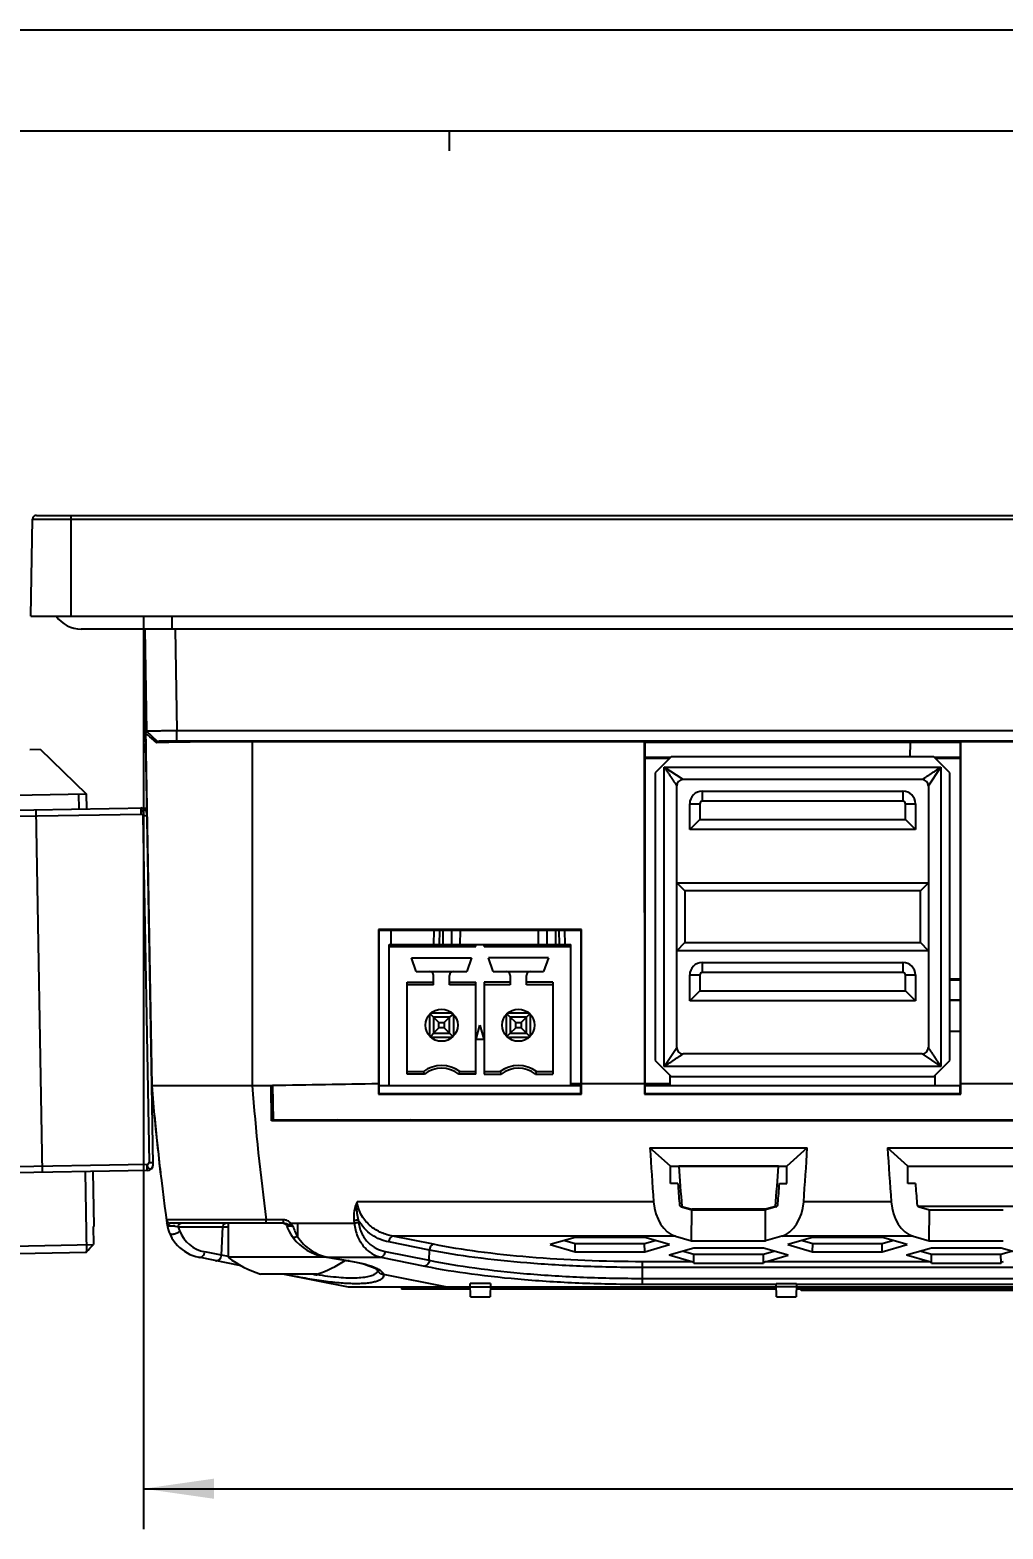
# Model space of a CAD drawing. Header units: millimetres. Extents: x 0 to 594, y 0 to 420.
# Drawn here: x 84.2 to 132.5, y 345.6 to 420 of the extents above; entities that cross this region are included whole.
import ezdxf

# ---------------------------------------------------------------- set-up
doc = ezdxf.new("R2010")
doc.units = ezdxf.units.MM
doc.header["$LTSCALE"] = 32.67
doc.layers.get('0').update_dxf_attribs({"linetype": 'CONTINUOUS'})
for name, color, linetype in [('ACHSEN', 7, 'CONTINUOUS'), ('AUSFORMSCHRAEGEN', 7, 'CONTINUOUS'), ('FASEN', 7, 'CONTINUOUS'), ('RUNDUNGEN', 7, 'CONTINUOUS'), ('ZEICHNUNGSBEMASSUNGEN', 7, 'CONTINUOUS')]:
    doc.layers.add(name, color=color, linetype=linetype)
doc.styles.get("Standard").update_dxf_attribs({"font": 'txt', "width": 0.7})
doc.dimstyles.new('DIMSTYLE_1', dxfattribs={"dimtxt": 3.5, "dimasz": 3.5, "dimexe": 2, "dimexo": 0, "dimgap": 0.875, "dimtad": 1, "dimdec": 1, "dimtxsty": 'STANDARD', "dimblk": '_FILLED', "dimblk1": '_FILLED', "dimblk2": '_FILLED', "dimcen": 0.09, "dimadec": 0, "dimazin": 0, "dimtp": 0.5, "dimtm": 0.5, "dimtfac": 1, "dimtdec": 1, "dimtofl": 0, "dimtmove": 0, "dimatfit": 3, "dimldrblk": '_FILLED', "dimfxl": 1, "dimtolj": 1, "dimarcsym": 0})

# ---------------------------------------------------------------- blocks, each defined once
blk = doc.blocks.new('_FILLED')
at = {"color": 0, "linetype": 'BYBLOCK'}
blk.add_solid([(0, 0), (-1, 0.143), (-1, -0.143)], dxfattribs=at)
blk = doc.blocks.new('*D7')
at = {"layer": 'ZEICHNUNGSBEMASSUNGEN', "color": 2, "linetype": 'CONTINUOUS'}
for p, q in [((89.827, 390.915), (89.827, 345.615)), ((218.641, 390.915), (218.641, 345.615)), ((89.827, 347.615), (154.234, 347.615)), ((218.641, 347.615), (154.234, 347.615))]:
    blk.add_line(p, q, dxfattribs=at)
at = {"layer": 'ZEICHNUNGSBEMASSUNGEN', "color": 2, "linetype": 'CONTINUOUS', "xscale": 3.5, "yscale": 3.5, "zscale": 3.5, "rotation": 180}
blk.add_blockref('_FILLED', (89.827, 347.615), dxfattribs=at)
at = {"layer": 'ZEICHNUNGSBEMASSUNGEN', "color": 2, "linetype": 'CONTINUOUS', "xscale": 3.5, "yscale": 3.5, "zscale": 3.5}
blk.add_blockref('_FILLED', (218.641, 347.615), dxfattribs=at)

msp = doc.modelspace()

# ---------------------------------------------------------------- linework, layer by layer
at = {"color": 2, "linetype": 'CONTINUOUS'}
for p, q in [((0, 420), (594, 420)), ((86.606, 382.0916), (86.6191, 381.3417)), ((86.9332, 363.3445), (87.003, 359.3451))]:
    msp.add_line(p, q, dxfattribs=at)
at = {"color": 7, "linetype": 'CONTINUOUS'}
for p, q in [((20, 415), (589, 415)), ((105, 415), (105, 414)), ((221.7342, 390.265), (86.7342, 390.265)), ((114.7192, 367.615), (114.7192, 384.6402)), ((130.3492, 384.6402), (130.3492, 367.615)), ((84.1922, 384.2998), (84.6919, 384.3086)), ((84.692, 384.3086), (86.9809, 382.0982)), ((116.0188, 383.937), (115.2188, 383.137)), ((129.0488, 383.937), (116.0188, 383.937)), ((129.8488, 383.137), (129.0488, 383.937)), ((115.2188, 383.137), (115.2188, 368.863)), ((129.8488, 368.863), (129.8488, 383.137)), ((116.2868, 369.508), (116.2868, 382.492)), ((128.4658, 382.807), (116.6018, 382.807)), ((128.7808, 382.492), (128.7808, 369.508)), ((81.9817, 382.0109), (86.9809, 382.0982)), ((86.9809, 382.0982), (86.994, 381.3483)), ((116.9338, 380.327), (116.9338, 381.607)), ((117.4338, 381.607), (117.4338, 380.827)), ((117.5538, 382.227), (127.5138, 382.227)), ((127.5138, 381.727), (117.5538, 381.727)), ((127.6338, 380.827), (127.6338, 381.607)), ((128.1338, 381.607), (128.1338, 380.327)), ((78.7953, 381.2052), (89.9936, 381.4006)), ((116.9338, 380.327), (117.4338, 380.827)), ((128.1338, 380.327), (116.9338, 380.327)), ((117.4338, 380.827), (127.6338, 380.827)), ((128.1338, 380.327), (127.6338, 380.827)), ((116.2868, 377.687), (116.6868, 377.287)), ((116.2868, 377.687), (128.7808, 377.687)), ((116.6868, 377.287), (116.6868, 374.713)), ((128.3808, 377.287), (116.6868, 377.287)), ((128.3808, 377.287), (128.7808, 377.687)), ((128.3808, 374.713), (128.3808, 377.287)), ((101.5192, 367.615), (101.5192, 375.313)), ((111.5292, 375.313), (111.5292, 367.615)), ((102.0188, 367.615), (102.0188, 374.615)), ((102.0188, 374.615), (111.0288, 374.615)), ((106.3238, 374.515), (106.3238, 374.615)), ((106.7238, 374.515), (106.7238, 374.615)), ((111.0288, 367.615), (111.0288, 374.615)), ((116.2868, 374.313), (116.6868, 374.713)), ((128.7808, 374.313), (116.2868, 374.313)), ((116.6868, 374.713), (128.3808, 374.713)), ((128.7808, 374.313), (128.3808, 374.713)), ((103.3638, 373.285), (103.1288, 373.965)), ((103.1288, 373.965), (106.1088, 373.965)), ((106.1088, 373.965), (105.8738, 373.285)), ((107.1738, 373.285), (106.9388, 373.965)), ((109.9188, 373.965), (106.9388, 373.965)), ((109.9188, 373.965), (109.6838, 373.285)), ((117.5538, 373.727), (127.5138, 373.727)), ((102.9138, 368.1811), (102.9138, 372.749)), ((102.9138, 372.749), (104.2188, 372.749)), ((103.3638, 373.285), (105.8738, 373.285)), ((104.2188, 372.615), (104.2188, 373.085)), ((105.0188, 372.615), (105.0188, 373.085)), ((105.0188, 372.749), (106.3238, 372.749)), ((106.3238, 368.1811), (106.3238, 372.749)), ((106.7238, 372.749), (106.7238, 368.1811)), ((108.0288, 372.749), (106.7238, 372.749)), ((107.1738, 373.285), (109.6838, 373.285)), ((108.0288, 373.085), (108.0288, 372.615)), ((108.8288, 372.615), (108.8288, 373.085)), ((110.1338, 372.749), (108.8288, 372.749)), ((110.1338, 372.749), (110.1338, 368.1811)), ((116.9338, 371.827), (116.9338, 373.107)), ((117.4338, 373.107), (117.4338, 372.327)), ((127.5138, 373.227), (117.5538, 373.227)), ((127.6338, 372.327), (127.6338, 373.107)), ((128.1338, 373.107), (128.1338, 371.827)), ((104.2188, 372.615), (102.9138, 372.615)), ((106.3238, 372.615), (105.0188, 372.615)), ((108.0288, 372.615), (106.7238, 372.615)), ((110.1338, 372.615), (108.8288, 372.615)), ((116.9338, 371.827), (117.4338, 372.327)), ((117.4338, 372.327), (127.6338, 372.327)), ((128.1338, 371.827), (127.6338, 372.327)), ((128.1338, 371.827), (116.9338, 371.827)), ((129.8488, 371.865), (130.3492, 371.865)), ((104.0531, 371.1807), (104.096, 371.1378)), ((104.096, 371.1378), (104.2188, 371.015)), ((104.2188, 371.015), (104.2188, 370.215)), ((104.4867, 370.7471), (104.2188, 371.015)), ((105.0188, 371.015), (104.2188, 371.015)), ((104.2188, 370.215), (104.4867, 370.483)), ((104.4867, 370.483), (104.4867, 370.7471)), ((104.4867, 370.7471), (104.7508, 370.7471)), ((104.7508, 370.483), (104.4867, 370.483)), ((104.7508, 370.7471), (105.0188, 371.015)), ((104.7508, 370.7471), (104.7508, 370.483)), ((105.0188, 370.215), (104.7508, 370.483)), ((105.1415, 371.1378), (105.0188, 371.015)), ((105.0188, 370.215), (105.0188, 371.015)), ((105.1845, 371.1807), (105.1415, 371.1378)), ((106.3362, 369.915), (106.5238, 370.615)), ((106.5238, 370.615), (106.7113, 369.915)), ((108.0288, 371.015), (107.8631, 371.1807)), ((108.0288, 371.015), (108.0288, 370.215)), ((108.2967, 370.7471), (108.0288, 371.015)), ((108.8288, 371.015), (108.0288, 371.015)), ((108.0288, 370.215), (108.2967, 370.483)), ((108.2967, 370.483), (108.2967, 370.7471)), ((108.2967, 370.7471), (108.5608, 370.7471)), ((108.5608, 370.483), (108.2967, 370.483)), ((108.5608, 370.7471), (108.8288, 371.015)), ((108.5608, 370.7471), (108.5608, 370.483)), ((108.8288, 370.215), (108.5608, 370.483)), ((108.8288, 371.015), (108.9945, 371.1807)), ((108.8288, 370.215), (108.8288, 371.015)), ((104.0531, 370.0494), (104.096, 370.0923)), ((104.096, 370.0923), (104.2188, 370.215)), ((104.2188, 370.215), (105.0188, 370.215)), ((105.1415, 370.0923), (105.0188, 370.215)), ((105.1845, 370.0494), (105.1415, 370.0923)), ((106.3362, 369.915), (106.7113, 369.915)), ((108.0288, 370.215), (107.8631, 370.0494)), ((108.0288, 370.215), (108.8288, 370.215)), ((108.8288, 370.215), (108.9945, 370.0494)), ((129.8488, 370.315), (130.3492, 370.315)), ((128.4658, 369.193), (116.6018, 369.193)), ((102.9138, 368.315), (103.7188, 368.315)), ((105.5188, 368.315), (106.3238, 368.315)), ((106.7238, 368.315), (107.5288, 368.315)), ((109.3288, 368.315), (110.1338, 368.315)), ((115.2188, 368.863), (116.0188, 368.063)), ((129.0488, 368.063), (129.8488, 368.863)), ((90.3025, 363.7033), (90.2342, 367.615)), ((102.0188, 367.615), (111.0288, 367.615)), ((103.7646, 368.1811), (102.9138, 368.1811)), ((106.3238, 368.1811), (105.4729, 368.1811)), ((106.7238, 368.1811), (107.5746, 368.1811)), ((109.283, 368.1811), (110.1338, 368.1811)), ((115.9688, 367.615), (115.9688, 368.113)), ((116.0188, 368.063), (129.0488, 368.063)), ((129.0988, 368.113), (129.0988, 367.615)), ((115.3463, 365.915), (115.2868, 365.865)), ((115.7815, 365.865), (115.8411, 365.915)), ((118.7338, 365.915), (118.7338, 365.865)), ((119.3338, 365.915), (119.3338, 365.865)), ((121.2338, 365.915), (121.2338, 365.865)), ((121.8338, 365.915), (121.8338, 365.865)), ((123.2338, 365.915), (123.2338, 365.865)), ((123.8338, 365.915), (123.8338, 365.865)), ((125.7338, 365.915), (125.7338, 365.865)), ((126.3338, 365.915), (126.3338, 365.865)), ((129.2861, 365.865), (129.2265, 365.915)), ((129.7212, 365.915), (129.7808, 365.865)), ((90.0078, 363.3982), (79.1094, 363.2079)), ((87.3082, 363.351), (87.3556, 360.6314)), ((94.0342, 360.7879), (94.0342, 359.0995)), ((87.3556, 360.6314), (87.3234, 360.6309)), ((87.3234, 360.6309), (87.3392, 359.726)), ((82.4044, 359.6399), (87.3392, 359.726)), ((82.7537, 359.2709), (87.003, 359.3451)), ((86.9841, 359.3638), (86.9651, 359.3444)), ((98.909, 359.0995), (94.0342, 359.0995)), ((98.4342, 358.2679), (95.6342, 358.2679)), ((102.6342, 357.615), (102.6342, 357.515)), ((106.0365, 357.515), (102.6342, 357.515)), ((106.046, 357.143), (107.0218, 357.143)), ((121.2363, 357.515), (107.0313, 357.515)), ((121.2458, 357.143), (122.2216, 357.143)), ((140.2363, 357.515), (122.2311, 357.515))]:
    msp.add_line(p, q, dxfattribs=at)
at = {"color": 9, "linetype": 'CONTINUOUS'}
for p, q in [((91.2343, 390.915), (91.2344, 390.265)), ((115.6668, 368.573), (115.6668, 383.427)), ((115.6668, 383.427), (129.4008, 383.427)), ((116.6018, 382.807), (115.6668, 383.427)), ((128.7808, 382.492), (129.4008, 383.427)), ((129.4008, 383.427), (129.4008, 368.573)), ((116.9338, 381.607), (117.4338, 381.607)), ((117.5538, 382.227), (117.5538, 381.727)), ((127.5138, 382.227), (127.5138, 381.727)), ((127.6338, 381.607), (128.1338, 381.607)), ((78.5006, 380.9), (89.6989, 381.0955)), ((84.8086, 363.3074), (84.4944, 381.3047)), ((89.6936, 381.3954), (89.6989, 381.0955)), ((90.0006, 381.0007), (89.8006, 380.9972)), ((89.8006, 380.9972), (90.1008, 363.7998)), ((102.0188, 374.515), (106.3238, 374.515)), ((106.7238, 374.515), (111.0288, 374.515)), ((117.5538, 373.727), (117.5538, 373.227)), ((127.5138, 373.727), (127.5138, 373.227)), ((116.9338, 373.107), (117.4338, 373.107)), ((127.6338, 373.107), (128.1338, 373.107)), ((105.1479, 371.215), (104.0896, 371.215)), ((108.9579, 371.215), (107.8996, 371.215)), ((104.0188, 371.1442), (104.0188, 370.0859)), ((105.2188, 370.0859), (105.2188, 371.1442)), ((107.8288, 371.1442), (107.8288, 370.0859)), ((109.0288, 370.0859), (109.0288, 371.1442)), ((104.0896, 370.015), (105.1479, 370.015)), ((107.8996, 370.015), (108.9579, 370.015)), ((115.6668, 368.573), (116.2868, 369.508)), ((128.4658, 369.193), (129.4008, 368.573)), ((129.4008, 368.573), (115.6668, 368.573)), ((129.1165, 367.615), (129.1165, 368.1307)), ((90.1008, 363.7998), (90.3007, 363.8033)), ((90.0025, 363.6981), (78.8042, 363.5026)), ((90.0078, 363.3982), (90.0025, 363.6981)), ((105.6342, 357.615), (105.6342, 357.515))]:
    msp.add_line(p, q, dxfattribs=at)
at = {"color": 7, "linetype": 'CONTINUOUS'}
for centre in [(104.6188, 370.615), (108.4288, 370.615)]:
    msp.add_circle(centre, 0.8, dxfattribs=at)
for centre, radius, start, end in [((86.7342, 391.765), 1.5, 214.597218, 270), ((116.6018, 382.492), 0.315, 90, 180), ((128.4658, 382.492), 0.315, 0, 90), ((117.5538, 381.607), 0.62, 90, 180), ((117.5538, 381.607), 0.12, 90, 180), ((127.5138, 381.607), 0.62, 0, 90), ((127.5138, 381.607), 0.12, 0, 90), ((89.6989, 381.0955), 0.3, 1, 91), ((117.5538, 373.107), 0.62, 90, 180), ((127.5138, 373.107), 0.62, 0, 90), ((104.0188, 373.085), 0.2, 0, 90), ((105.2188, 373.085), 0.2, 90, 180), ((107.8288, 373.085), 0.2, 0, 90), ((109.0288, 373.085), 0.2, 90, 180), ((117.5538, 373.107), 0.12, 90, 180), ((127.5138, 373.107), 0.12, 0, 90), ((116.6018, 369.508), 0.315, 180, 270), ((128.4658, 369.508), 0.315, 270, 360), ((104.6188, 367.115), 1.5, 53.130102, 126.869898), ((112.111, 371.1106), 8.8455, 198.423322, 199.340488), ((104.6188, 367.115), 1.366, 51.295817, 128.704183), ((97.1266, 371.1106), 8.8455, 340.659512, 341.576678), ((108.4288, 367.115), 1.5, 53.130102, 126.869898), ((115.921, 371.1106), 8.8455, 198.423322, 199.340488), ((108.4288, 367.115), 1.366, 51.295817, 128.704183), ((100.9366, 371.1106), 8.8455, 340.659512, 341.576678), ((90.0025, 363.6981), 0.3, 271, 1), ((-65.4575, 509.1789), 213.7358, 315.497842, 315.633843), ((97.0342, 362.9165), 4.8548, 231.834187, 253.239502), ((97.0342, 362.9165), 4.8548, 286.760498, 305.149493)]:
    msp.add_arc(centre, radius, start, end, dxfattribs=at)
at = {"color": 9, "linetype": 'CONTINUOUS'}
for points, knots in [([(115.6668, 383.427), (115.6986, 383.3785), (115.7627, 383.2821), (115.8581, 383.1387), (115.9514, 382.9977), (116.0276, 382.8828), (116.0865, 382.794), (116.1284, 382.7309), (116.1678, 382.6714), (116.204, 382.6169), (116.2315, 382.5752), (116.2509, 382.5462), (116.2629, 382.528), (116.2723, 382.5142), (116.2804, 382.5011), (116.2832, 382.498), (116.2868, 382.4912), (116.2868, 382.492)], [0, 0, 0, 0, 0.1552702, 0.3093728, 0.4607717, 0.6074048, 0.6779259, 0.7457139, 0.8098412, 0.8688996, 0.9207997, 0.9431151, 0.9624484, 0.9783262, 0.9902682, 0.9977074, 1, 1, 1, 1]), ([(128.4658, 382.807), (128.4649, 382.807), (128.4717, 382.8106), (128.4748, 382.8134), (128.4879, 382.8215), (128.5018, 382.8309), (128.52, 382.843), (128.549, 382.8623), (128.5906, 382.8898), (128.6452, 382.926), (128.7047, 382.9655), (128.7678, 383.0073), (128.8566, 383.0662), (128.9714, 383.1424), (129.1124, 383.2357), (129.2559, 383.3311), (129.3522, 383.3952), (129.4008, 383.427)], [0, 0, 0, 0, 0.0022921, 0.0097318, 0.0216752, 0.0375549, 0.0568898, 0.0792057, 0.1311045, 0.1901628, 0.2542894, 0.3220773, 0.3925979, 0.5392304, 0.6906288, 0.8447306, 1, 1, 1, 1]), ([(89.6936, 381.3954), (89.7693, 381.3967), (89.8711, 381.3892), (89.9698, 381.3671), (89.9943, 381.3604)], [0, 0, 0, 0, 0.7488956, 1, 1, 1, 1]), ([(89.9988, 381.1007), (89.9983, 381.1278), (89.9903, 381.1803), (89.9585, 381.2486), (89.9087, 381.2961), (89.8467, 381.3136), (89.7962, 381.2975), (89.7624, 381.2718), (89.7307, 381.2357), (89.7064, 381.1749), (89.6995, 381.1226), (89.6989, 381.0955)], [0, 0, 0, 0, 0.143798, 0.2775979, 0.3934274, 0.4979086, 0.6031021, 0.6606727, 0.7221863, 0.8558349, 1, 1, 1, 1]), ([(89.6989, 381.0955), (89.724, 381.0949), (89.7727, 381.0704), (89.8001, 381.0221), (89.8006, 380.9972)], [0, 0, 0, 0, 0.5032239, 1, 1, 1, 1]), ([(115.6668, 368.573), (115.7153, 368.6049), (115.8117, 368.669), (115.9551, 368.7644), (116.0961, 368.8577), (116.211, 368.9339), (116.2998, 368.9928), (116.3629, 369.0346), (116.4224, 369.0741), (116.477, 369.1103), (116.5186, 369.1378), (116.5476, 369.1571), (116.5658, 369.1692), (116.5796, 369.1786), (116.5927, 369.1867), (116.5958, 369.1895), (116.6026, 369.193), (116.6018, 369.193)], [0, 0, 0, 0, 0.1552702, 0.3093728, 0.4607717, 0.6074048, 0.6779259, 0.7457139, 0.8098412, 0.8688996, 0.9207997, 0.9431151, 0.9624484, 0.9783262, 0.9902682, 0.9977074, 1, 1, 1, 1]), ([(129.4008, 368.573), (129.369, 368.6216), (129.3049, 368.7179), (129.2094, 368.8614), (129.1161, 369.0024), (129.0399, 369.1172), (128.981, 369.2061), (128.9392, 369.2692), (128.8997, 369.3287), (128.8635, 369.3832), (128.836, 369.4249), (128.8167, 369.4539), (128.8046, 369.4721), (128.7952, 369.4859), (128.7872, 369.499), (128.7843, 369.5021), (128.7808, 369.5089), (128.7808, 369.508)], [0, 0, 0, 0, 0.1552702, 0.3093728, 0.4607717, 0.6074048, 0.6779259, 0.7457139, 0.8098412, 0.8688996, 0.9207997, 0.9431151, 0.9624484, 0.9783262, 0.9902682, 0.9977074, 1, 1, 1, 1]), ([(90.0025, 363.6981), (90.0277, 363.6996), (90.0755, 363.7258), (90.1012, 363.775), (90.1008, 363.7998)], [0, 0, 0, 0, 0.5032239, 1, 1, 1, 1]), ([(90.0025, 363.6981), (90.0041, 363.671), (90.0129, 363.619), (90.0393, 363.5591), (90.0722, 363.5241), (90.1068, 363.4995), (90.1579, 363.4852), (90.2193, 363.5049), (90.2673, 363.5541), (90.2967, 363.6235), (90.303, 363.6762), (90.3025, 363.7033)], [0, 0, 0, 0, 0.1441651, 0.2778137, 0.3393273, 0.3968979, 0.5020914, 0.6065726, 0.7224021, 0.856202, 1, 1, 1, 1])]:
    msp.add_open_spline(points, degree=3, knots=knots, dxfattribs=at)
at = {"layer": 'ACHSEN', "color": 7, "linetype": 'CONTINUOUS'}
for p, q in [((101.5192, 367.615), (102.0188, 367.615)), ((111.0288, 367.615), (111.5292, 367.615)), ((114.7192, 367.615), (130.3492, 367.615)), ((96.1824, 366.015), (96.2639, 366.015))]:
    msp.add_line(p, q, dxfattribs=at)
at = {"layer": 'AUSFORMSCHRAEGEN', "color": 7, "linetype": 'CONTINUOUS'}
for p, q in [((84.2342, 390.915), (84.318, 395.7185)), ((84.2342, 390.915), (224.2342, 390.915)), ((114.6767, 384.6827), (95.2342, 384.6827)), ((114.6767, 384.6827), (114.6844, 367.7073)), ((114.7192, 384.6402), (114.6767, 384.6827)), ((130.3492, 384.6402), (114.7192, 384.6402)), ((127.8795, 384.6402), (127.855, 383.937)), ((130.3917, 384.6827), (130.3492, 384.6402)), ((130.384, 367.7073), (130.3917, 384.6827)), ((213.2342, 384.6827), (130.3917, 384.6827)), ((114.7192, 383.915), (115.9968, 383.915)), ((129.0708, 383.915), (130.3492, 383.915)), ((101.4809, 375.3705), (101.4844, 367.7073)), ((101.5192, 375.313), (101.4809, 375.3705)), ((111.5675, 375.3705), (101.4809, 375.3705)), ((111.5292, 375.313), (101.5192, 375.313)), ((102.1039, 375.313), (102.0978, 374.6144)), ((111.5675, 375.3705), (111.5292, 375.313)), ((111.564, 367.7073), (111.5675, 375.3705)), ((90.2342, 367.615), (96.2342, 367.615)), ((96.1842, 365.865), (96.1628, 367.615)), ((96.2342, 367.615), (96.2639, 365.915)), ((101.517, 367.2139), (101.517, 367.615)), ((111.5314, 367.2139), (111.5314, 367.615)), ((114.6844, 367.7073), (111.564, 367.7073)), ((114.717, 367.2139), (114.717, 367.615)), ((130.3514, 367.2139), (130.3514, 367.615)), ((133.0594, 367.7073), (130.384, 367.7073)), ((101.4852, 367.1981), (101.517, 367.2139)), ((101.4852, 367.1981), (111.5632, 367.1981)), ((111.5314, 367.2139), (101.517, 367.2139)), ((111.5632, 367.1981), (111.5314, 367.2139)), ((114.6852, 367.1981), (114.717, 367.2139)), ((114.6852, 367.1981), (130.3832, 367.1981)), ((130.3514, 367.2139), (114.717, 367.2139)), ((130.3832, 367.1981), (130.3514, 367.2139)), ((212.2842, 365.865), (96.1842, 365.865)), ((96.2639, 365.915), (212.2045, 365.915)), ((115.9746, 363.6243), (114.9591, 364.5273)), ((114.9591, 364.5273), (122.769, 364.5273)), ((122.769, 364.5273), (121.7537, 363.6243)), ((127.7646, 363.6243), (126.7491, 364.5273)), ((126.7491, 364.5273), (134.559, 364.5273)), ((115.9723, 362.7637), (115.9746, 363.6243)), ((115.9746, 363.6243), (121.7537, 363.6243)), ((121.3336, 363.614), (116.3945, 363.614)), ((121.756, 362.7637), (121.7537, 363.6243)), ((127.7623, 362.7637), (127.7646, 363.6243)), ((127.7646, 363.6243), (133.5437, 363.6243)), ((116.3441, 362.7637), (115.9723, 362.7637)), ((121.3842, 362.7637), (121.756, 362.7637)), ((128.1341, 362.7637), (127.7623, 362.7637)), ((116.527, 361.5984), (117.0374, 361.4522)), ((116.5383, 361.6265), (117.0374, 361.4834)), ((121.1899, 361.6265), (120.6905, 361.4834)), ((121.2013, 361.5984), (120.691, 361.4522)), ((128.317, 361.5984), (128.8274, 361.4522)), ((117.0277, 359.9188), (117.0374, 361.4522)), ((120.6905, 361.4834), (117.0374, 361.4834)), ((117.0374, 361.4522), (120.691, 361.4522)), ((120.7007, 359.9188), (120.691, 361.4522)), ((128.8177, 359.9188), (128.8274, 361.4522)), ((128.8274, 361.4522), (132.481, 361.4522)), ((111.2433, 360.0799), (110.0126, 359.7287)), ((114.7007, 360.0799), (111.2433, 360.0799)), ((115.9307, 359.7289), (114.7007, 360.0799)), ((116.2297, 360.1475), (117.0277, 359.9188)), ((121.4986, 360.1475), (120.7007, 359.9188)), ((123.034, 360.0799), (121.8033, 359.7287)), ((126.4915, 360.0799), (123.034, 360.0799)), ((127.7214, 359.7289), (126.4915, 360.0799)), ((128.0197, 360.1475), (128.8177, 359.9188)), ((110.0126, 359.7287), (111.2426, 359.3777)), ((110.7317, 359.9339), (111.2463, 359.787)), ((111.2426, 359.3777), (111.2463, 359.787)), ((111.2426, 359.3777), (114.7, 359.3777)), ((111.2463, 359.787), (114.6963, 359.787)), ((114.6963, 359.787), (115.2117, 359.9341)), ((114.7, 359.3777), (114.6963, 359.787)), ((114.7, 359.3777), (115.9307, 359.7289)), ((117.136, 359.5544), (115.9056, 359.2033)), ((116.6247, 359.4085), (117.1397, 359.2615)), ((117.0277, 359.9188), (120.7007, 359.9188)), ((120.5924, 359.5544), (117.136, 359.5544)), ((120.5887, 359.2615), (121.1037, 359.4085)), ((121.8228, 359.2033), (120.5924, 359.5544)), ((121.8033, 359.7287), (123.0333, 359.3777)), ((122.5224, 359.9339), (123.037, 359.787)), ((123.0333, 359.3777), (123.037, 359.787)), ((123.0333, 359.3777), (126.4907, 359.3777)), ((123.037, 359.787), (126.487, 359.787)), ((126.487, 359.787), (127.0024, 359.9341)), ((126.4907, 359.3777), (126.487, 359.787)), ((126.4907, 359.3777), (127.7214, 359.7289)), ((128.926, 359.5544), (127.6956, 359.2033)), ((128.4147, 359.4085), (128.9297, 359.2615)), ((128.8177, 359.9188), (132.4907, 359.9188)), ((132.3824, 359.5544), (128.926, 359.5544)), ((132.3787, 359.2615), (132.8937, 359.4085)), ((133.6128, 359.2033), (132.3824, 359.5544)), ((117.0377, 358.8802), (115.9056, 359.2033)), ((117.1356, 358.8098), (117.1397, 359.2615)), ((117.1356, 358.8098), (120.5928, 358.8098)), ((117.1397, 359.2615), (120.5887, 359.2615)), ((120.5928, 358.8098), (120.5887, 359.2615)), ((120.6907, 358.8802), (121.8228, 359.2033)), ((128.8277, 358.8802), (127.6956, 359.2033)), ((128.9256, 358.8098), (128.9297, 359.2615)), ((128.9256, 358.8098), (132.3828, 358.8098)), ((128.9297, 359.2615), (132.3787, 359.2615)), ((132.3828, 358.8098), (132.3787, 359.2615)), ((106.0463, 357.1431), (106.0292, 357.7954)), ((107.0386, 357.7954), (107.0215, 357.1431)), ((106.0339, 357.615), (104.9029, 357.615)), ((121.2337, 357.615), (107.0339, 357.615)), ((121.2461, 357.1431), (121.2292, 357.7857)), ((122.2382, 357.7857), (122.2214, 357.1431)), ((140.2337, 357.615), (122.2337, 357.615))]:
    msp.add_line(p, q, dxfattribs=at)
at = {"layer": 'AUSFORMSCHRAEGEN', "color": 9, "linetype": 'CONTINUOUS'}
for p, q in [((95.2342, 367.615), (95.2342, 384.6827)), ((115.1405, 361.8527), (100.423, 361.8527)), ((126.9305, 361.8527), (122.5877, 361.8527)), ((116.2297, 360.1475), (102.205, 360.1475)), ((128.0197, 360.1475), (121.4986, 360.1475)), ((117.0377, 358.8802), (114.5974, 358.8802)), ((128.8277, 358.8802), (120.6907, 358.8802)), ((107.0386, 357.7954), (106.0292, 357.7954)), ((107.0338, 357.6103), (106.034, 357.6103)), ((114.5974, 357.7622), (121.2299, 357.7622)), ((122.2382, 357.7857), (121.2292, 357.7857)), ((122.2341, 357.6312), (121.2333, 357.6312)), ((122.2376, 357.7622), (140.2299, 357.7622))]:
    msp.add_line(p, q, dxfattribs=at)
at = {"layer": 'AUSFORMSCHRAEGEN', "color": 7, "linetype": 'CONTINUOUS'}
msp.add_arc((214.8116, 377.885), 125, 185.394505, 186.705384, dxfattribs=at)
for centre, major_axis, ratio, start_param, end_param in [((103.6576, 377.8075), (-0.019, 125), 0.0174544, -4.6315018, -4.6274139), ((109.3908, 377.8075), (0.019, 125), 0.0174544, -1.6557714, -1.6516835), ((116.8576, 377.8075), (-0.019, 125), 0.0174544, -4.6315018, -4.6274139), ((128.2108, 377.8075), (0.019, 125), 0.0174544, -1.6557714, -1.6516835), ((202.1979, 377.8534), (3.6567, 124.9738), 0.7000061, -4.5850981, -4.5635519), ((35.5431, 377.8534), (-3.6555, 124.9738), 0.6999022, -1.7196236, -1.6980773), ((213.9879, 377.8534), (3.6567, 124.9738), 0.7000061, -4.5850981, -4.5635519), ((202.2893, 377.8534), (3.6024, 123.1742), 0.6998608, -4.5760851, -4.5598279), ((35.4502, 377.8534), (-3.6013, 123.1742), 0.6997681, -1.7233486, -1.7070914), ((202.1979, 377.8534), (3.6041, 123.1742), 0.7000061, -4.5691201, -4.5609765), ((35.5431, 377.8534), (-3.6029, 123.1742), 0.6999022, -1.722199, -1.7140553), ((213.9879, 377.8534), (3.6041, 123.1742), 0.7000061, -4.5691201, -4.5609765), ((116.5334, 362.1087), (0.0585, 1.9996), 0.7000061, -4.5635519, -3.3183356), ((116.5574, 361.7946), (0.0059, 0.2), 0.7000061, -4.5609765, -3.3183356), ((121.171, 361.7946), (-0.0058, 0.2), 0.6999022, -2.9648398, -1.722199), ((121.195, 362.1087), (-0.0585, 1.9996), 0.6999022, -2.9648398, -1.7196236), ((128.3234, 362.1087), (0.0585, 1.9996), 0.7000061, -4.5635519, -3.3183356), ((128.3474, 361.7946), (0.0059, 0.2), 0.7000061, -4.5609765, -3.3183356), ((116.99, 358.5861), (0.0127, 0.2999), 0.7038375, -0.699393, -0.1674235), ((120.7384, 358.5861), (-0.0127, 0.2999), 0.7038375, 0.1674235, 0.699393), ((128.78, 358.5861), (0.0127, 0.2999), 0.7038375, -0.699393, -0.1674235), ((132.5284, 358.5861), (-0.0127, 0.2999), 0.7038375, 0.1674235, 0.699393)]:
    msp.add_ellipse(centre, major_axis=major_axis, ratio=ratio, start_param=start_param, end_param=end_param, dxfattribs=at)
msp.add_open_spline([(101.4844, 367.7073), (99.7343, 367.6769), (97.9843, 367.6464), (96.2342, 367.615)], degree=3, dxfattribs=at)
at = {"layer": 'FASEN', "color": 7, "linetype": 'CONTINUOUS'}
for p, q in [((89.9793, 385.2035), (89.929, 385.0993)), ((89.929, 385.0993), (90.2342, 367.615)), ((90.2342, 367.615), (89.9387, 384.5918)), ((90.5154, 384.6945), (90.4848, 384.6312)), ((216.9897, 385.2202), (91.4787, 385.2202)), ((216.9897, 384.7112), (91.4787, 384.7112))]:
    msp.add_line(p, q, dxfattribs=at)
at = {"layer": 'FASEN', "color": 9, "linetype": 'CONTINUOUS'}
for p, q in [((90.5154, 384.6945), (89.9793, 385.2035)), ((91.4787, 384.7112), (91.4787, 385.2202))]:
    msp.add_line(p, q, dxfattribs=at)
at = {"layer": 'FASEN', "color": 7, "linetype": 'CONTINUOUS'}
for centre, major_axis, ratio, start_param, end_param in [((95.1477, 380.1435), (5.2183, -4.9571), 0.0133796, 2.6885859, 3.1544948), ((95.2342, 384.5903), (5.2963, 0), 0.0174551, 1.5707963, 2.6831407)]:
    msp.add_ellipse(centre, major_axis=major_axis, ratio=ratio, start_param=start_param, end_param=end_param, dxfattribs=at)
at = {"layer": 'FASEN', "color": 9, "linetype": 'CONTINUOUS'}
msp.add_open_spline([(89.929, 385.0993), (89.9298, 385.0557), (89.9326, 384.8865), (89.9365, 384.7173), (89.9387, 384.5918)], degree=3, knots=[0, 0, 0, 0, 0.2580174, 1, 1, 1, 1], dxfattribs=at)
at = {"layer": 'FASEN', "color": 7, "linetype": 'CONTINUOUS'}
for points, knots in [([(91.4787, 385.2202), (91.3817, 385.2196), (91.1914, 385.2184), (90.915, 385.2162), (90.6601, 385.214), (90.4363, 385.2117), (90.2732, 385.2098), (90.1647, 385.2082), (90.1014, 385.2074), (90.0515, 385.2059), (90.0147, 385.206), (89.9929, 385.2033), (89.9817, 385.2049), (89.9793, 385.2035)], [0, 0, 0, 0, 0.1940341, 0.3807329, 0.5529102, 0.704084, 0.8284839, 0.879129, 0.9213958, 0.954888, 0.979293, 0.9943688, 1, 1, 1, 1]), ([(91.4787, 384.7112), (91.4164, 384.7112), (91.2941, 384.711), (91.1165, 384.7101), (90.9527, 384.7086), (90.8089, 384.7066), (90.7041, 384.7045), (90.6344, 384.7025), (90.5937, 384.7012), (90.5619, 384.6994), (90.5376, 384.6986), (90.5247, 384.6959), (90.5162, 384.6962), (90.5154, 384.6945)], [0, 0, 0, 0, 0.1939815, 0.3806456, 0.5527803, 0.7039129, 0.828246, 0.8788522, 0.9211089, 0.9546197, 0.9790526, 0.9941739, 1, 1, 1, 1])]:
    msp.add_open_spline(points, degree=3, knots=knots, dxfattribs=at)
at = {"layer": 'RUNDUNGEN', "color": 7, "linetype": 'CONTINUOUS'}
for p, q in [((84.518, 395.915), (223.9504, 395.915)), ((84.2342, 390.915), (84.318, 395.7185)), ((89.8388, 390.265), (89.929, 385.0993)), ((114.7192, 383.865), (115.9468, 383.865)), ((129.1208, 383.865), (130.3492, 383.865)), ((102.1039, 375.313), (102.0978, 374.6144)), ((104.5203, 374.615), (104.5264, 375.313)), ((110.442, 375.313), (110.4481, 374.615)), ((129.8488, 372.915), (130.3492, 372.915)), ((129.8488, 371.875), (130.3492, 371.875)), ((90.2342, 367.615), (95.2174, 367.615)), ((111.5292, 367.6979), (111.0288, 367.6979)), ((115.9688, 367.6979), (114.7192, 367.6979)), ((96.2639, 365.915), (96.1842, 365.915)), ((104.4439, 365.865), (104.4444, 365.915)), ((110.524, 365.915), (110.5245, 365.865)), ((116.5383, 361.6265), (116.4805, 361.6265)), ((121.2478, 361.6265), (121.1899, 361.6265)), ((133.0378, 361.6265), (128.2705, 361.6265)), ((96.7783, 360.7879), (91.1608, 360.7879)), ((96.9305, 360.6784), (96.9388, 360.6574)), ((97.2306, 360.0957), (97.2306, 360.0958)), ((97.2306, 360.0957), (97.2667, 360.0478)), ((94.6645, 358.682), (92.5758, 359.0994)), ((98.797, 359.1205), (98.9178, 359.0979)), ((98.9177, 359.0979), (99.9811, 358.9228)), ((99.9812, 358.9228), (100.2138, 358.8818)), ((100.0042, 357.615), (96.7368, 358.2679)), ((104.9029, 357.615), (100.0042, 357.615)), ((122.4585, 357.445), (122.4585, 357.515)), ((140.2382, 357.445), (122.4585, 357.445))]:
    msp.add_line(p, q, dxfattribs=at)
at = {"layer": 'RUNDUNGEN', "color": 9, "linetype": 'CONTINUOUS'}
for p, q in [((86.2342, 390.915), (86.2342, 395.915)), ((84.318, 395.7185), (224.1504, 395.7185)), ((89.8917, 390.265), (89.9793, 385.2035)), ((91.3915, 390.265), (91.4787, 385.2202)), ((104.2264, 375.313), (104.2203, 374.615)), ((104.696, 374.615), (104.7021, 375.313)), ((105.1108, 375.313), (105.1082, 374.615)), ((105.535, 375.313), (105.5325, 374.615)), ((109.4359, 374.615), (109.4334, 375.313)), ((109.8602, 374.615), (109.8576, 375.313)), ((110.2663, 375.313), (110.2724, 374.615)), ((110.7481, 374.615), (110.742, 375.313)), ((129.8488, 372.865), (130.3492, 372.865)), ((104.6196, 365.865), (104.6201, 365.915)), ((105.0768, 365.915), (105.0766, 365.865)), ((105.501, 365.915), (105.5008, 365.865)), ((109.4676, 365.865), (109.4674, 365.915)), ((109.8918, 365.865), (109.8916, 365.915)), ((110.3483, 365.915), (110.3488, 365.865)), ((95.9167, 360.7879), (95.9167, 360.9609)), ((96.7782, 360.9609), (95.9167, 360.9609)), ((96.7782, 360.7879), (96.7782, 360.9609)), ((97.4726, 360.7879), (97.4726, 360.1339)), ((97.4726, 360.7879), (100.2868, 360.7879)), ((100.2721, 360.9192), (100.2868, 360.7879)), ((100.4842, 360.9546), (100.4989, 360.8237)), ((91.5518, 360.6112), (94.0342, 360.6112)), ((93.6938, 359.2068), (93.769, 360.6112)), ((96.9478, 360.7409), (96.9213, 360.7525)), ((104.2256, 359.7417), (102.205, 360.1475)), ((93.6938, 359.2068), (92.8638, 359.3726)), ((101.8144, 359.3887), (104.0072, 358.9484)), ((104.0135, 359.4527), (101.9929, 359.8585)), ((104.0072, 358.9484), (104.0135, 359.4527)), ((94.0388, 359.1331), (93.6938, 359.2068)), ((98.9663, 359.0998), (100.0299, 358.9246)), ((98.9663, 359.0998), (101.6023, 359.0998)), ((101.6023, 359.0998), (103.7952, 358.6594)), ((114.5974, 357.7622), (114.5974, 358.8802)), ((193.8709, 358.5913), (114.5975, 358.5913)), ((98.2236, 358.2637), (98.2017, 358.2675)), ((98.2461, 358.2599), (98.2236, 358.2637)), ((98.2698, 358.2559), (98.2461, 358.2599)), ((104.9029, 357.615), (101.7385, 358.2474)), ((114.5975, 358.0511), (193.8709, 358.0511)), ((124.4585, 357.445), (124.4585, 357.515))]:
    msp.add_line(p, q, dxfattribs=at)
at = {"layer": 'RUNDUNGEN', "color": 7, "linetype": 'CONTINUOUS'}
for points in [[(96.7594, 360.7879), (96.7949, 360.7844), (96.8291, 360.7743), (96.8608, 360.758)], [(96.8608, 360.758), (96.8889, 360.736), (96.9124, 360.7092), (96.9305, 360.6784)], [(96.9388, 360.6574), (96.9782, 360.5492), (97.0414, 360.4071), (97.1182, 360.2655), (97.2086, 360.1263), (97.2306, 360.0958)], [(97.2667, 360.0478), (97.41, 359.8803), (97.5701, 359.7258), (97.745, 359.5853), (97.9335, 359.4596), (98.134, 359.3495), (98.3454, 359.2558), (98.5668, 359.1791), (98.797, 359.1205)], [(100.2138, 358.8818), (100.5262, 358.8166), (100.791, 358.7494), (101.0099, 358.6815), (101.1852, 358.6145), (101.3157, 358.5517), (101.3785, 358.5141)], [(101.3785, 358.5141), (101.4031, 358.497), (101.4467, 358.4593), (101.4528, 358.4527), (101.4484, 358.4654)]]:
    msp.add_lwpolyline(points, dxfattribs=at)
for centre, radius, start, end in [((84.518, 395.715), 0.2, 90, 179), ((214.8116, 377.885), 125, 184.712733, 187.861484), ((99.4765, 365.715), 0.2, 48.949626, 90), ((103.0911, 365.715), 0.2, 48.826278, 90), ((91.1608, 360.9879), 0.2, 187.777937, 269.99984), ((92.9789, 361.0628), 2.0114, 187.860425, 191.364848), ((92.9677, 361.0606), 2, 187.861791, 258.699939), ((92.8276, 362.1084), 2, 221.338085, 222.022477), ((92.9872, 361.0647), 2.0199, 191.370699, 191.693734), ((93.0085, 361.0691), 2.0417, 191.69372, 192.185886)]:
    msp.add_arc(centre, radius, start, end, dxfattribs=at)
at = {"layer": 'RUNDUNGEN', "color": 9, "linetype": 'CONTINUOUS'}
for centre, radius, start, end in [((224.8221, 377.8723), 130.01, 184.52512, 187.474095), ((96.7782, 360.5362), 0.2518, 85.776329, 89.98403), ((97.4728, 403.2835), 42.4956, 269.545102, 269.99972), ((91.2613, 360.4539), 0.3253, 129.837877, 132.179807), ((93.1949, 361.0388), 1.6978, 194.589653, 202.042231), ((93.1969, 361.0397), 1.7, 202.042058, 258.700411), ((99.3097, 361.2836), 2.1672, 197.321077, 212.040142), ((99.3787, 361.2284), 2.1682, 257.817642, 259.03755), ((101.7496, 378.9123), 20.9474, 260.437626, 260.879461), ((101.2593, 358.4715), 0.1864, 348.750624, 357.144483)]:
    msp.add_arc(centre, radius, start, end, dxfattribs=at)
for points, knots in [([(100.423, 361.8527), (100.357, 361.7078), (100.2617, 361.3998), (100.2544, 361.0772), (100.2721, 360.9192)], [0, 0, 0, 0, 0.5003558, 1, 1, 1, 1]), ([(100.423, 361.8527), (100.4121, 361.7768), (100.3845, 361.4766), (100.4207, 361.1701), (100.4842, 360.9546)], [0, 0, 0, 0, 0.2544419, 1, 1, 1, 1]), ([(102.205, 360.1475), (102.0089, 360.1817), (101.6147, 360.2986), (101.0691, 360.6295), (100.6132, 361.1478), (100.4523, 361.6077), (100.423, 361.8527)], [0, 0, 0, 0, 0.2270109, 0.4636166, 0.7187159, 1, 1, 1, 1]), ([(95.9167, 360.9609), (95.5944, 360.9593), (94.962, 360.9564), (94.0437, 360.9532), (93.3172, 360.9514), (92.7807, 360.9507), (92.4212, 360.9505), (92.0957, 360.9507), (91.8072, 360.9511), (91.5586, 360.9519), (91.3774, 360.9529), (91.2541, 360.9539), (91.1783, 360.9546), (91.114, 360.9554), (91.0611, 360.9563), (91.02, 360.9573), (90.9927, 360.9581), (90.9772, 360.959), (90.9693, 360.9594), (90.9656, 360.9602), (90.9627, 360.9603), (90.9626, 360.9609)], [0, 0, 0, 0, 0.1951545, 0.3829356, 0.5560917, 0.6350346, 0.7078285, 0.7737528, 0.8321643, 0.8825029, 0.9242987, 0.9418718, 0.9571756, 0.9701781, 0.9808532, 0.9891813, 0.9951486, 0.9972447, 0.9987491, 0.9996634, 1, 1, 1, 1]), ([(91.0199, 360.7267), (91.0153, 360.731), (90.9992, 360.748), (90.9887, 360.7707), (90.9864, 360.7877)], [0, 0, 0, 0, 0.2659984, 1, 1, 1, 1]), ([(91.1608, 360.7879), (91.1531, 360.7879), (91.1356, 360.7767), (91.1031, 360.7458), (91.0734, 360.721), (91.0529, 360.7037)], [0, 0, 0, 0, 0.1668086, 0.4163651, 1, 1, 1, 1]), ([(91.5518, 360.6112), (91.5542, 360.6557), (91.5758, 360.7227), (91.6401, 360.7778), (91.6787, 360.7879), (91.697, 360.7879)], [0, 0, 0, 0, 0.5391088, 0.778853, 1, 1, 1, 1]), ([(93.769, 360.6112), (93.7714, 360.6557), (93.7931, 360.7226), (93.8573, 360.7779), (93.8959, 360.7879), (93.9142, 360.7879)], [0, 0, 0, 0, 0.539035, 0.778647, 1, 1, 1, 1]), ([(97.1355, 360.7893), (97.0897, 360.8389), (96.983, 360.9274), (96.8458, 360.9609), (96.7782, 360.9609)], [0, 0, 0, 0, 0.499946, 1, 1, 1, 1]), ([(96.9213, 360.7525), (96.9116, 360.7567), (96.8717, 360.7732), (96.8292, 360.7849), (96.7967, 360.7872)], [0, 0, 0, 0, 0.2455906, 1, 1, 1, 1]), ([(97.0335, 360.7044), (97.041, 360.7099), (97.0761, 360.7368), (97.1095, 360.7658), (97.1355, 360.7893)], [0, 0, 0, 0, 0.2089466, 1, 1, 1, 1]), ([(100.4842, 360.9546), (100.4691, 360.9509), (100.3991, 360.9355), (100.3279, 360.9253), (100.2721, 360.9192)], [0, 0, 0, 0, 0.2158527, 1, 1, 1, 1]), ([(100.4989, 360.8237), (100.4839, 360.8199), (100.4138, 360.8044), (100.3427, 360.7941), (100.2868, 360.7879)], [0, 0, 0, 0, 0.2158949, 1, 1, 1, 1]), ([(100.2868, 360.7879), (100.3084, 360.5643), (100.4108, 360.1452), (100.7249, 359.625), (101.1328, 359.2683), (101.4472, 359.1364), (101.6023, 359.0998)], [0, 0, 0, 0, 0.2964575, 0.5590076, 0.7897545, 1, 1, 1, 1]), ([(101.9929, 359.8585), (101.6985, 359.9176), (101.0935, 360.1703), (100.6481, 360.6612), (100.4842, 360.9546)], [0, 0, 0, 0, 0.471819, 1, 1, 1, 1]), ([(100.4989, 360.8237), (100.5213, 360.6257), (100.6323, 360.2545), (100.9588, 359.8137), (101.3647, 359.523), (101.6654, 359.4186), (101.8144, 359.3887)], [0, 0, 0, 0, 0.2881324, 0.5462362, 0.780071, 1, 1, 1, 1]), ([(91.0128, 360.6381), (91.0117, 360.6434), (91.0244, 360.6521), (91.0414, 360.6555), (91.0651, 360.6594), (91.0948, 360.6616), (91.1458, 360.6635), (91.2494, 360.662), (91.3916, 360.6506), (91.5039, 360.628), (91.5518, 360.6112)], [0, 0, 0, 0, 0.0295488, 0.0599216, 0.1026426, 0.1574626, 0.2232849, 0.38008, 0.7228173, 1, 1, 1, 1]), ([(91.0428, 360.695), (91.0383, 360.6909), (91.0243, 360.6776), (91.0119, 360.6592), (91.012, 360.6457)], [0, 0, 0, 0, 0.3127717, 1, 1, 1, 1]), ([(91.1139, 360.31), (91.1193, 360.2967), (91.1416, 360.2712), (91.1928, 360.2514), (91.258, 360.2455), (91.3623, 360.2567), (91.4915, 360.3017), (91.5847, 360.3637), (91.6212, 360.4017)], [0, 0, 0, 0, 0.0760144, 0.1688584, 0.2843004, 0.4199866, 0.7210851, 1, 1, 1, 1]), ([(96.9388, 360.6574), (96.9382, 360.6593), (96.9489, 360.6633), (96.9628, 360.6625), (96.9925, 360.6632), (97.0472, 360.6599), (97.1321, 360.6528), (97.203, 360.6437), (97.2409, 360.6381)], [0, 0, 0, 0, 0.0191144, 0.0743918, 0.1675789, 0.2946075, 0.6230015, 1, 1, 1, 1]), ([(97.2411, 360.6381), (97.2059, 360.6498), (97.1357, 360.6687), (97.0667, 360.6918), (97.0335, 360.7044)], [0, 0, 0, 0, 0.5111779, 1, 1, 1, 1]), ([(97.4726, 360.1339), (97.447, 360.1192), (97.3969, 360.095), (97.3195, 360.0695), (97.2489, 360.0708), (97.2306, 360.0957)], [0, 0, 0, 0, 0.3467435, 0.6377445, 1, 1, 1, 1]), ([(97.4726, 360.1339), (97.6413, 359.863), (98.0747, 359.4141), (98.6434, 359.169), (98.9211, 359.109)], [0, 0, 0, 0, 0.5290272, 1, 1, 1, 1]), ([(102.205, 360.1475), (102.1493, 360.1368), (102.0418, 360.0494), (102.0005, 359.9264), (101.9929, 359.8585)], [0, 0, 0, 0, 0.453404, 1, 1, 1, 1]), ([(92.5758, 359.0994), (92.607, 359.0931), (92.6773, 359.0991), (92.7682, 359.1588), (92.8352, 359.2544), (92.8583, 359.3321), (92.8638, 359.3726)], [0, 0, 0, 0, 0.2176333, 0.4562797, 0.7207571, 1, 1, 1, 1]), ([(101.8144, 359.3887), (101.8068, 359.3208), (101.7655, 359.1978), (101.658, 359.1104), (101.6023, 359.0998)], [0, 0, 0, 0, 0.5465961, 1, 1, 1, 1]), ([(104.2256, 359.7417), (104.1699, 359.731), (104.0624, 359.6437), (104.0211, 359.5207), (104.0135, 359.4527)], [0, 0, 0, 0, 0.4534039, 1, 1, 1, 1]), ([(114.5975, 358.5913), (113.6202, 358.5913), (111.7032, 358.6278), (108.9243, 358.7906), (106.3699, 359.0535), (104.7607, 359.3057), (104.0135, 359.4527)], [0, 0, 0, 0, 0.2757453, 0.5407961, 0.7851471, 1, 1, 1, 1]), ([(114.5974, 358.8802), (113.6395, 358.8802), (111.7607, 358.9168), (109.0372, 359.0796), (106.5341, 359.3425), (104.9575, 359.5947), (104.2256, 359.7417)], [0, 0, 0, 0, 0.275735, 0.5407737, 0.7851196, 1, 1, 1, 1]), ([(93.4058, 358.9335), (93.437, 358.9273), (93.5072, 358.9332), (93.5982, 358.9929), (93.6652, 359.0885), (93.6883, 359.1663), (93.6938, 359.2068)], [0, 0, 0, 0, 0.2176332, 0.4562796, 0.7207571, 1, 1, 1, 1]), ([(100.0299, 358.9246), (100.2589, 358.8869), (100.6665, 358.8073), (101.0663, 358.6907), (101.2365, 358.6235)], [0, 0, 0, 0, 0.5592806, 1, 1, 1, 1]), ([(101.2365, 358.6235), (101.251, 358.6178), (101.3058, 358.5957), (101.3597, 358.5716), (101.3987, 358.5524)], [0, 0, 0, 0, 0.2639047, 1, 1, 1, 1]), ([(101.3987, 358.5524), (101.4108, 358.5464), (101.4559, 358.5236), (101.4999, 358.4986), (101.5311, 358.4786)], [0, 0, 0, 0, 0.2661464, 1, 1, 1, 1]), ([(104.0073, 358.9484), (103.9996, 358.8805), (103.9583, 358.7575), (103.8508, 358.6701), (103.7952, 358.6594)], [0, 0, 0, 0, 0.5465961, 1, 1, 1, 1]), ([(103.7952, 358.6594), (104.5574, 358.5063), (106.1995, 358.2437), (108.8065, 357.9698), (111.643, 357.8003), (113.5998, 357.7622), (114.5974, 357.7622)], [0, 0, 0, 0, 0.2148805, 0.4592269, 0.7242666, 1, 1, 1, 1]), ([(104.0072, 358.9484), (104.7542, 358.7954), (106.3636, 358.5327), (108.9195, 358.2588), (111.7006, 358.0892), (113.6193, 358.0512), (114.5975, 358.0511)], [0, 0, 0, 0, 0.2149083, 0.4592497, 0.7242773, 1, 1, 1, 1]), ([(96.8882, 358.2377), (96.889, 358.2375), (96.8903, 358.2411), (96.8923, 358.2456), (96.8952, 358.2554), (96.8972, 358.2625), (96.8983, 358.2668)], [0, 0, 0, 0, 0.0718879, 0.2619286, 0.5720289, 1, 1, 1, 1]), ([(101.7386, 358.2474), (101.7456, 358.217), (101.7442, 358.1482), (101.6836, 358.0545), (101.5763, 357.9764), (101.4242, 357.91), (101.2267, 357.8562), (100.9849, 357.8163), (100.7008, 357.7917), (100.2464, 357.7801), (99.5985, 357.812), (98.7505, 357.9083), (97.8345, 358.0544), (97.2071, 358.174), (96.8882, 358.2377)], [0, 0, 0, 0, 0.0184263, 0.0384167, 0.0635868, 0.0958294, 0.1359417, 0.1841557, 0.2403598, 0.3042093, 0.4524483, 0.622871, 0.8080103, 1, 1, 1, 1]), ([(101.4067, 358.3551), (101.3756, 358.3111), (101.2707, 358.2303), (101.0599, 358.1497), (100.7735, 358.0917), (100.2538, 358.0482), (99.4596, 358.0826), (98.793, 358.1713), (98.4292, 358.2297)], [0, 0, 0, 0, 0.0529936, 0.1257319, 0.2210372, 0.3391865, 0.637736, 1, 1, 1, 1]), ([(101.4421, 358.4351), (101.4407, 358.4282), (101.4334, 358.3998), (101.4195, 358.3733), (101.4067, 358.3551)], [0, 0, 0, 0, 0.2411558, 1, 1, 1, 1]), ([(101.7386, 358.2473), (101.6742, 358.2467), (101.5418, 358.2881), (101.4645, 358.4039), (101.4484, 358.4654)], [0, 0, 0, 0, 0.5030491, 1, 1, 1, 1]), ([(101.5311, 358.4786), (101.5818, 358.4461), (101.6668, 358.3828), (101.7271, 358.2909), (101.7385, 358.2474)], [0, 0, 0, 0, 0.5726478, 1, 1, 1, 1])]:
    msp.add_open_spline(points, degree=3, knots=knots, dxfattribs=at)
for points in [[(97.2408, 360.6384), (97.2085, 360.6906), (97.1747, 360.7421), (97.1355, 360.7893)], [(91.012, 360.6457), (91.012, 360.6431), (91.0123, 360.6406), (91.0128, 360.6381)], [(91.0529, 360.7037), (91.041, 360.71), (91.0297, 360.7176), (91.0199, 360.7267)], [(97.0335, 360.7044), (97.0045, 360.7155), (96.9761, 360.7282), (96.9478, 360.7409)], [(98.9665, 359.0998), (98.9507, 359.0961), (98.9338, 359.0953), (98.9178, 359.098)], [(100.0299, 358.9246), (100.0141, 358.921), (99.9973, 358.9202), (99.9812, 358.9228)]]:
    msp.add_open_spline(points, degree=3, dxfattribs=at)

# ---------------------------------------------------------------- dimensions: what is measured, and where the dimension line sits
at = {"layer": 'ZEICHNUNGSBEMASSUNGEN', "color": 2, "linetype": 'CONTINUOUS'}
dim = msp.add_linear_dim(base=(89.8275, 347.615), p1=(218.6409, 390.915), p2=(89.8275, 390.915), angle=180, dimstyle='DIMSTYLE_1', dxfattribs=at)
dim.commit()
dim.dimension.update_dxf_attribs({"geometry": '*D7', "text_midpoint": (148.1092, 347.615), "dimtype": 160})

doc.saveas('drawing.dxf')
